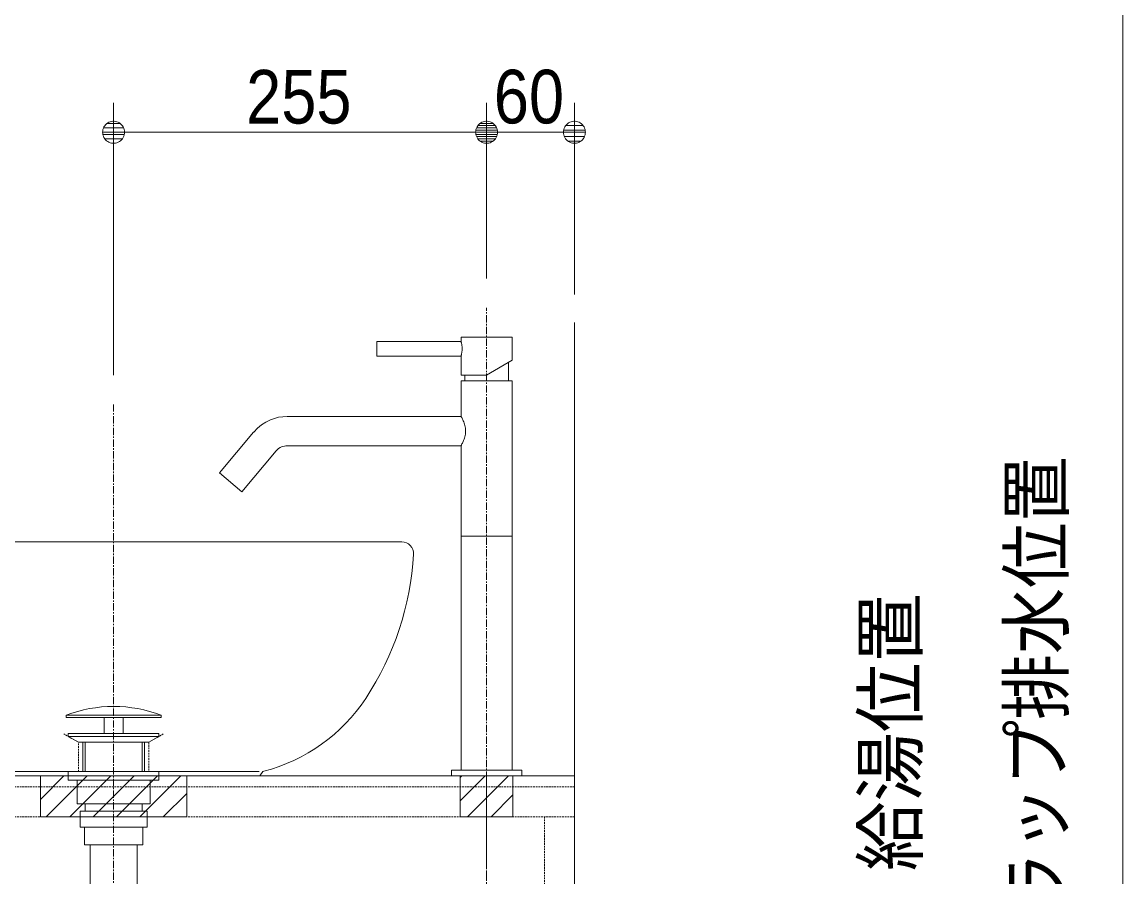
# Model space of a CAD drawing. Units: millimetres, scale not verified. Extents: x -6062 to 6062, y -3045 to 3045.
# Drawn here: x 1460 to 2212, y -1449 to -865 of the extents above; entities that cross this region are included whole.
import ezdxf
from ezdxf.enums import TextEntityAlignment as Align

# ---------------------------------------------------------------- set-up
doc = ezdxf.new("R2010")
doc.units = ezdxf.units.MM
doc.header["$LTSCALE"] = 20
doc.linetypes.add('CHAIN1', pattern=[8, 5, -1, 1, -1])
doc.linetypes.add('DASHED1', pattern=[1.8, 1.2, -0.6])
for name, color, linetype, lineweight in [('0-0_1図面枠', 7, 'Continuous', 9), ('0-1_4給排水', 7, 'Continuous', 9), ('0-2_5ボウル・キャビネット', 7, 'Continuous', 9), ('0-3_2寸法-1', 7, 'Continuous', 9), ('0-4_0', 7, 'Continuous', 9), ('0-5_2寸法-2', 7, 'Continuous', 9)]:
    doc.layers.add(name, color=color, linetype=linetype, lineweight=lineweight)
doc.styles.add('ＭＳ Ｐゴシック', font='')
doc.styles.get('ＭＳ Ｐゴシック').set_extended_font_data('MS PGothic')

# ---------------------------------------------------------------- blocks, each defined once
blk = doc.blocks.new('グループ-2')
at = {"layer": '0-0_1図面枠'}
blk.add_lwpolyline([(-80000, 55400), (80000, 55400), (80000, -55400), (-80000, -55400)], close=True, dxfattribs=at)
blk = doc.blocks.new('図面枠')
at = {"layer": '0-0_1図面枠'}
blk.add_blockref('グループ-2', (0, 0), dxfattribs=at)
blk = doc.blocks.new('グループ-18')
at = {"layer": '0-1_4給排水', "linetype": 'CHAIN1'}
blk.add_line((71300, -28600), (71300, -21200), dxfattribs=at)
at = {"layer": '0-1_4給排水'}
for p, q in [((71600, -21946.8), (71600, -22200)), ((71000, -22120), (71000, -22200)), ((71650, -24320), (70950, -24320))]:
    blk.add_line(p, q, dxfattribs=at)
for points in [[(69800, -21660), (69800, -21860), (70950, -21860), (70950, -22120), (71300, -22120), (71649.9, -21918), (71650, -21600), (70950, -21600), (70950, -21660)], [(70950, -27520), (71650, -27520), (71650, -22200), (70950, -22200), (70950, -22685.7), (68573.9, -22685.7), (68514.8, -22688.6), (68456.2, -22697.4), (68398.8, -22711.8), (68343.1, -22731.9), (68280.7, -22762.2), (68222.2, -22799.6), (68166.8, -22845), (68116, -22898), (68114.3, -22900), (67646.8, -23457.2), (67953.2, -23714.3), (68420.7, -23157.2), (68437.1, -23139.8), (68455.5, -23124.6), (68475.5, -23111.6), (68497, -23101.1), (68515.5, -23094.4), (68534.7, -23089.6), (68554.2, -23086.7), (68573.9, -23085.7), (70950, -23085.7)], [(71780, -27600), (70820, -27600), (70820, -27520), (71780, -27520)]]:
    blk.add_lwpolyline(points, close=True, dxfattribs=at)
for points in [[(70950, -21860), (70950.1, -21859.5), (70950.5, -21858.1), (70951.2, -21855.8), (70952, -21852.6), (70953.1, -21848.5), (70954.3, -21843.6), (70955.7, -21837.9), (70957.1, -21831.4), (70958.5, -21824.2), (70959.9, -21816.4), (70961.2, -21808), (70962.3, -21799.1), (70963.3, -21789.7), (70964, -21780), (70964.4, -21770.1), (70964.6, -21760), (70964.5, -21750.3), (70964, -21740.7), (70963.4, -21731.3), (70962.5, -21722.2), (70961.4, -21713.4), (70960.1, -21705.1), (70958.8, -21697.2), (70957.3, -21689.9), (70955.9, -21683.3), (70954.6, -21677.4), (70953.3, -21672.2), (70952.2, -21667.9), (70951.3, -21664.5), (70950.6, -21662), (70950.1, -21660.5), (70950, -21660)], [(70950, -23085.7), (70950.6, -23084.7), (70952.2, -23081.8), (70954.9, -23076.9), (70958.6, -23070.3), (70963, -23061.9), (70968.1, -23051.9), (70973.7, -23040.5), (70979.6, -23027.6), (70985.7, -23013.5), (70991.6, -22998.1), (70997.2, -22981.6), (71002.3, -22964.1), (71006.6, -22945.6), (71009.9, -22926.4), (71012, -22906.6), (71012.8, -22886.6), (71012.1, -22866.6), (71010.2, -22846.8), (71007, -22827.6), (71002.8, -22809.2), (70997.8, -22791.7), (70992.2, -22775.2), (70986.3, -22759.7), (70980.3, -22745.4), (70974.4, -22732.4), (70968.8, -22720.7), (70963.5, -22710.5), (70959, -22701.8), (70955.2, -22694.9), (70952.3, -22689.9), (70950.6, -22686.8), (70950, -22685.7)]]:
    blk.add_lwpolyline(points, dxfattribs=at)
at = {"layer": '0-1_4給排水', "linetype": 'CHAIN1'}
for points in [[(71300, -30812.3), (71300, -30582.9), (71300, -29954.9), (71300, -27600)], [(71300, -29307.7), (71300, -29193.1), (71300, -28857.7), (71300, -27600)]]:
    blk.add_lwpolyline(points, dxfattribs=at)
blk = doc.blocks.new('_Dot')
at = {"layer": '0-4_0'}
for p, q in [((-10, 0), (-20, 0)), ((9.78, 2), (-9.78, 2)), ((7.99, 6), (-7.99, 6)), ((9.16, -3.98), (-9.16, -3.98)), ((6, -7.98), (-6, -7.98))]:
    blk.add_line(p, q, dxfattribs=at)
for points in [[(10, 0), (9.92, 1.25), (9.69, 2.49), (9.3, 3.68), (8.76, 4.82), (8.09, 5.88), (7.29, 6.85), (6.37, 7.71), (5.36, 8.44), (4.26, 9.05), (3.09, 9.51), (1.87, 9.82), (0.63, 9.98), (-0.63, 9.98), (-1.87, 9.82), (-3.09, 9.51), (-4.26, 9.05), (-5.36, 8.44), (-6.37, 7.71), (-7.29, 6.85), (-8.09, 5.88), (-8.76, 4.82), (-9.3, 3.68), (-9.69, 2.49), (-9.92, 1.25), (-10, 0), (0, 0)], [(-10, 0), (-9.92, -1.25), (-9.69, -2.49), (-9.3, -3.68), (-8.76, -4.82), (-8.09, -5.88), (-7.29, -6.85), (-6.37, -7.71), (-5.36, -8.44), (-4.26, -9.05), (-3.09, -9.51), (-1.87, -9.82), (-0.63, -9.98), (0.63, -9.98), (1.87, -9.82), (3.09, -9.51), (4.26, -9.05), (5.36, -8.44), (6.37, -7.71), (7.29, -6.85), (8.09, -5.88), (8.76, -4.82), (9.3, -3.68), (9.69, -2.49), (9.92, -1.25), (10, 0), (0, 0)]]:
    blk.add_lwpolyline(points, close=True, dxfattribs=at)
blk = doc.blocks.new('グループ-31')
at = {"layer": '0-2_5ボウル・キャビネット'}
blk.add_line((62514, -28541), (62674, -28541), dxfattribs=at)
for points in [[(62414, -28211), (62374, -28211), (62374, -28541), (62414, -28541)], [(62774, -28211), (62984, -28211), (62984, -28541), (62774, -28541)]]:
    blk.add_lwpolyline(points, dxfattribs=at)
blk = doc.blocks.new('グループ-32')
at = {"layer": '0-2_5ボウル・キャビネット', "linetype": 'CHAIN1'}
blk.add_line((63204, -28376), (62110, -28376), dxfattribs=at)
at = {"layer": '0-2_5ボウル・キャビネット'}
for points in [[(62242, -28234), (62262, -28234), (62262, -28518), (62242, -28518), (62210, -28486), (62210, -28266)], [(62262, -28481), (62262, -28271), (62298, -28271), (62298, -28481)], [(62298, -28546), (62298, -28206), (62334, -28206), (62334, -28546)], [(62334, -28521), (62334, -28231), (62374, -28231), (62374, -28521)], [(62414, -28376), (62414, -28160), (62814, -28160), (62814, -28190), (62444, -28190), (62444, -28376)], [(62414, -28376), (62444, -28376), (62444, -28190), (62774, -28190), (62774, -28570), (62674, -28570), (62674, -28376), (62514, -28376), (62514, -28570), (62414, -28570)], [(62984, -28476), (62984, -28276), (63104, -28276), (63104, -28476)]]:
    blk.add_lwpolyline(points, close=True, dxfattribs=at)
blk.add_blockref('グループ-31', (0, 0), dxfattribs=at)
blk = doc.blocks.new('グループ-33')
at = {"layer": '0-2_5ボウル・キャビネット', "linetype": 'DASHED1'}
for p, q in [((72500, -27750), (61740, -27750)), ((62240, -27750), (62240, -34900)), ((72500, -28160), (62250, -28160)), ((72090, -28160), (72090, -34462)), ((72090, -30160), (72500, -30160)), ((67900, -34520), (67900, -34880))]:
    blk.add_line(p, q, dxfattribs=at)
at = {"layer": '0-2_5ボウル・キャビネット'}
for p, q in [((61680, -28190), (61740, -28190)), ((61680, -34830), (61740, -34830)), ((62240, -34890), (72500, -34890))]:
    blk.add_line(p, q, dxfattribs=at)
for points in [[(61680, -34830), (61500, -34830), (61500, -27630), (61680, -27630)], [(61740, -27600), (72500, -27600), (72500, -34900), (61740, -34900)]]:
    blk.add_lwpolyline(points, close=True, dxfattribs=at)
at = {"layer": '0-2_5ボウル・キャビネット', "linetype": 'DASHED1'}
for points in [[(61740, -28190), (62210, -28190), (62210, -34830), (61740, -34830)], [(63865, -28160), (63865, -29650), (63455, -29650), (63455, -28160)], [(67130, -34520), (67130, -34460), (72500, -34460)]]:
    blk.add_lwpolyline(points, dxfattribs=at)
blk.add_lwpolyline([(62250, -34520), (72500, -34520), (72500, -34880), (62250, -34880)], close=True, dxfattribs=at)
at = {"layer": '0-2_5ボウル・キャビネット'}
blk.add_blockref('グループ-32', (0, 0), dxfattribs=at)
blk = doc.blocks.new('グループ-49')
at = {"layer": '0-2_5ボウル・キャビネット'}
blk.add_line((64210, -27540), (68190, -27540), dxfattribs=at)
for points in [[(68780.2, -24400), (70140, -24400), (62260, -24400)], [(64146.9, -27536.6), (64160, -27540), (64200, -27600), (68200, -27600), (68240, -27540), (68253.1, -27536.6)]]:
    blk.add_lwpolyline(points, dxfattribs=at)
at = {"layer": '0-2_5ボウル・キャビネット', "linetype": 'DASHED1'}
blk.add_lwpolyline([(66880, -27024.5), (66680, -27140), (66680, -27540), (65720, -27540), (65720, -27140), (65520, -27024.5)], dxfattribs=at)
at = {"layer": '0-2_5ボウル・キャビネット'}
for centre, radius, start, end in [((62260, -24560), 160, 90, 183.13543), ((70140, -24560), 160, 356.86457, 90), ((66056.8, -24352), 3962.5, 183.13543, 213.50947), ((66343.2, -24352), 3962.5, 326.49053, 356.86457), ((64754, -25214.6), 2400, 213.50947, 255.34627), ((67646, -25214.6), 2400, 284.65373, 326.49053)]:
    blk.add_arc(centre, radius, start, end, dxfattribs=at)
blk = doc.blocks.new('グループ-65')
at = {"layer": '0-1_4給排水', "linetype": 'CHAIN1'}
blk.add_line((66200, -22520), (66200, -33000), dxfattribs=at)
at = {"layer": '0-1_4給排水'}
for p, q in [((65780.7, -27140), (65780.7, -27540)), ((65810.7, -27140), (65810.7, -27540)), ((66590.7, -27140), (66590.7, -27540)), ((66620.7, -27140), (66620.7, -27540))]:
    blk.add_line(p, q, dxfattribs=at)
for points in [[(65550.7, -26770), (66850.7, -26770), (66850.7, -26800), (65550.7, -26800)], [(66070.7, -26800), (66330.7, -26800), (66330.7, -27020), (66070.7, -27020)], [(65580.7, -27020), (66820.7, -27020), (66820.7, -27060), (65580.7, -27060)], [(65719.4, -27140), (65580.7, -27060), (66820.7, -27060), (66680.6, -27140)], [(65580.7, -27540), (66820.7, -27540), (66820.7, -27660), (65580.7, -27660)], [(65700.7, -27660), (66700.7, -27660), (66700.7, -27980), (65700.7, -27980)], [(65810.7, -27980), (66590.7, -27980), (66590.7, -28080), (65810.7, -28080)], [(65740.7, -28080), (66660.7, -28080), (66660.7, -28300), (65740.7, -28300)], [(65800.7, -28300), (66600.7, -28300), (66600.7, -28540), (65800.7, -28540)], [(65880.7, -28540), (66520.7, -28540), (66520.7, -29900), (65880.7, -29900)]]:
    blk.add_lwpolyline(points, close=True, dxfattribs=at)
blk.add_arc((66200.7, -28470.4), 1820.4, 69.08018, 110.91982, dxfattribs=at)

msp = doc.modelspace()

# ---------------------------------------------------------------- linework, layer by layer
at = {"layer": '0-2_5ボウル・キャビネット'}
for p, q in [((1472.5, -1396), (1488.5, -1380)), ((1476.5, -1408), (1504.5, -1380)), ((1492.5, -1408), (1520.5, -1380)), ((1508.5, -1408), (1536.5, -1380)), ((1524.5, -1408), (1552.5, -1380)), ((1540.5, -1408), (1568.5, -1380)), ((1759.5, -1381), (1760.5, -1380)), ((1759.5, -1397), (1776.5, -1380)), ((1764.5, -1408), (1792.5, -1380)), ((1556.5, -1408), (1572.5, -1392)), ((1780.5, -1408), (1795.5, -1393))]:
    msp.add_line(p, q, dxfattribs=at)
msp.add_lwpolyline([(1837.5, -1070), (1837.5, -2070), (1237.5, -2070)], dxfattribs=at)
for points in [[(1472.5, -1408), (1472.5, -1380), (1572.5, -1380), (1572.5, -1408)], [(1759.5, -1408), (1759.5, -1380), (1795.5, -1380), (1795.5, -1408)]]:
    msp.add_lwpolyline(points, close=True, dxfattribs=at)
at = {"layer": '0-2_5ボウル・キャビネット', "linetype": 'DASHED1'}
for points in [[(1472.5, -1408), (1472.5, -1380), (1572.5, -1380), (1572.5, -1408)], [(1759.5, -1408), (1759.5, -1380), (1795.5, -1380), (1795.5, -1408)]]:
    msp.add_lwpolyline(points, dxfattribs=at)
at = {"layer": '0-3_2寸法-1'}
for p, q in [((1522.5, -1106), (1522.5, -920)), ((1777.5, -1040), (1777.5, -920)), ((1777.5, -1040), (1777.5, -920)), ((1837.5, -1051), (1837.5, -920)), ((1537.51, -940), (1762.49, -940)), ((1822.49, -940), (1792.51, -940))]:
    msp.add_line(p, q, dxfattribs=at)

# ---------------------------------------------------------------- block references
at = {"layer": '0-0_1図面枠', "xscale": 0.05, "yscale": 0.05}
msp.add_blockref('図面枠', (-1787.5, 0), dxfattribs=at)
at = {"layer": '0-1_4給排水', "xscale": 0.05, "yscale": 0.05}
for name in ['グループ-18', 'グループ-65']:
    msp.add_blockref(name, (-1787.5, 0), dxfattribs=at)
at = {"layer": '0-2_5ボウル・キャビネット', "xscale": 0.05, "yscale": 0.05}
for name in ['グループ-49', 'グループ-33']:
    msp.add_blockref(name, (-1787.5, 0), dxfattribs=at)
at = {"layer": '0-3_2寸法-1', "xscale": 0.7503418, "yscale": 0.7503418, "rotation": 180}
for p in [(1522.5, -940), (1777.5, -940)]:
    msp.add_blockref('_Dot', p, dxfattribs=at)
at = {"layer": '0-3_2寸法-1', "xscale": 0.7503418, "yscale": 0.7503418}
for p in [(1777.5, -940), (1837.5, -940)]:
    msp.add_blockref('_Dot', p, dxfattribs=at)

# ---------------------------------------------------------------- texts
at = {"layer": '0-3_2寸法-1', "style": 'ＭＳ Ｐゴシック', "width": 0.9}
for s, p in [('255', (1613.11, -945.06)), ('60', (1782.42, -944.96))]:
    msp.add_text(s, height=36.66, dxfattribs=at).set_placement(p, align=Align.BOTTOM_LEFT)
at = {"layer": '0-5_2寸法-2', "style": 'ＭＳ Ｐゴシック'}
for s, width, p in [('Pトラップ排水位置', 0.9, (2182.52, -1550.42)), ('壁給水・給湯位置', 0.95, (2082.62, -1635.14))]:
    msp.add_text(s, height=36.66, rotation=90, dxfattribs=dict(at, width=width)).set_placement(p, align=Align.BOTTOM_LEFT)

doc.saveas('drawing.dxf')
